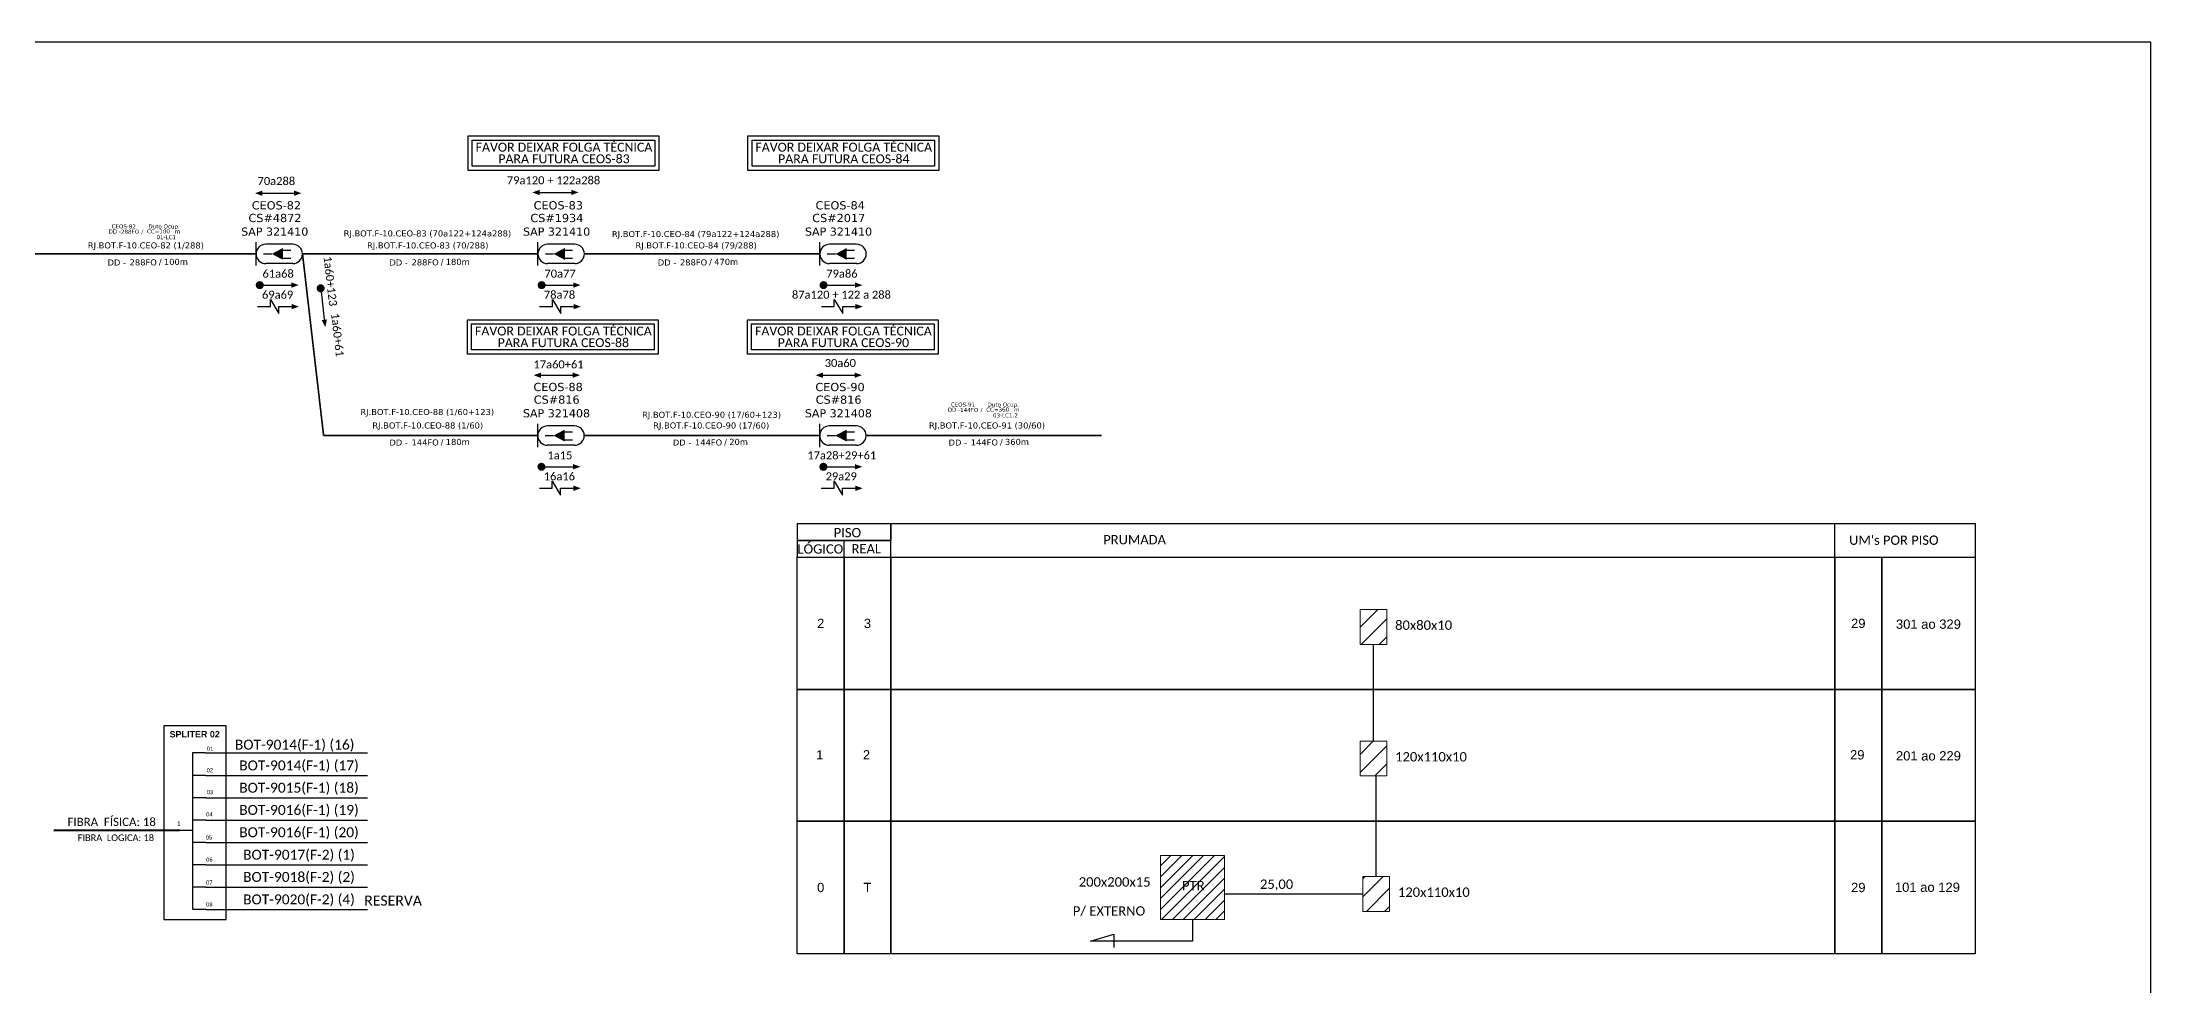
# Model space of a CAD drawing. Extents: x -89 to 749, y 705 to 1299.
# Drawn here: x 227 to 749, y 1066 to 1299 of the extents above; entities that cross this region are included whole.
import ezdxf
from ezdxf.enums import TextEntityAlignment as Align

# ---------------------------------------------------------------- set-up
doc = ezdxf.new("R2010")
doc.units = 0
for name, color, linetype in [('20.4-CEOS', 1, 'Continuous'), ('20.5-CABO AÉREO', 1, 'Continuous'), ('label_cabos', 7, 'Continuous'), ('SETA', 7, 'Continuous')]:
    doc.layers.add(name, color=color, linetype=linetype)
doc.layers.add('40.1-ETIQUETAS', color=1, linetype='Continuous', lineweight=20)
doc.styles.add('ARIAL', font='arial.ttf')
doc.styles.add('siredit', font='verdana.ttf')
doc.styles.get("Standard").update_dxf_attribs({"font": 'arial.ttf'})
doc.styles.add('WMF-Calibri0', font='calibri.ttf')

# ---------------------------------------------------------------- blocks, each defined once
blk = doc.blocks.new('Inst CB DT OCUP CFOA-SM-DD-S-288-TS')
at = {"layer": 'label_cabos', "color": 0, "style": 'siredit'}
for tag, flags, p in [('ID_ATIVIDADE', 3, (1.31, 2.67)), ('FATOR', 1, (11.56, 2.55))]:
    blk.add_attdef(tag, text='', height=1, rotation=359.69, dxfattribs=dict(at, flags=flags)).set_placement(p, align=Align.MIDDLE_CENTER)
for tag, p in [('TIPO_CABO', (1.11, 0)), ('DESTINO_CABO', (3.13, 1.26)), ('CABO', (4.69, -0.05)), ('/', (7.71, -0.05)), ('LANCE', (10.41, 0.02)), ('TIPO_CABO', (13.11, 1.24)), ('UND', (16.46, 0)), ('FID', (13.65, -1.41))]:
    blk.add_attdef(tag, text='', height=1, rotation=359.69, dxfattribs=at).set_placement(p, align=Align.MIDDLE_CENTER)
blk.add_attdef('QTDE', (11.93, -0.45), '', height=1, rotation=359.69, dxfattribs=at)
blk = doc.blocks.new('Inst CB DT OCUP CFOA-SM-DD-S-144')
at = {"layer": 'label_cabos', "color": 0, "style": 'siredit'}
for tag, flags, p in [('ID_ATIVIDADE', 3, (1.31, 2.67)), ('FATOR', 1, (11.56, 2.55))]:
    blk.add_attdef(tag, text='', height=1, rotation=359.69, dxfattribs=dict(at, flags=flags)).set_placement(p, align=Align.MIDDLE_CENTER)
for tag, p in [('TIPO_CABO', (1.11, 0)), ('DESTINO_CABO', (3.13, 1.26)), ('CABO', (4.69, -0.05)), ('/', (7.71, -0.05)), ('LANCE', (10.41, 0.02)), ('TIPO_CABO', (13.11, 1.24)), ('UND', (16.46, 0)), ('FID', (13.65, -1.41))]:
    blk.add_attdef(tag, text='', height=1, rotation=359.69, dxfattribs=at).set_placement(p, align=Align.MIDDLE_CENTER)
blk.add_attdef('QTDE', (11.93, -0.45), '', height=1, rotation=359.69, dxfattribs=at)

msp = doc.modelspace()

# ---------------------------------------------------------------- hatches: boundary and pattern name
h = msp.add_hatch()
h.set_pattern_fill('ANSI31', color=1, style=0)
h.set_pattern_definition([(45, (-1.608, -15.967), (-2.245064, 2.245064), [])])
h.paths.add_polyline_path([(554.25, 1092.72), (560.88, 1092.72), (560.88, 1084.1), (554.25, 1084.1)])
h.paths.add_polyline_path([(553.55, 1126.2), (560.17, 1126.2), (560.17, 1117.58), (553.55, 1117.58)])
h.paths.add_polyline_path([(553.55, 1158.75), (560.17, 1158.75), (560.17, 1150.13), (553.55, 1150.13)])
h.paths.add_polyline_path([(561.63, 1120.54), (580.78, 1120.54), (580.78, 1124.1), (561.63, 1124.1)], flags=9)
h.paths.add_polyline_path([(561.63, 1153.1), (577.08, 1153.1), (577.08, 1156.66), (561.63, 1156.66)], flags=9)
h.paths.add_polyline_path([(562.34, 1087.06), (581.49, 1087.06), (581.49, 1090.63), (562.34, 1090.63)], flags=9)
h = msp.add_hatch()
h.set_pattern_fill('ANSI31', color=1, scale=0.6)
h.set_pattern_definition([(45, (-117.9674, 3730.316), (-1.3470384, 1.3470384), [])])
h.paths.add_polyline_path([(519.99, 1082.1), (519.99, 1097.91), (504.19, 1097.91), (504.19, 1082.1)])
h.paths.add_polyline_path([(508.92, 1088.74), (515.72, 1088.74), (515.72, 1092.21), (508.92, 1092.21)], flags=24)

# ---------------------------------------------------------------- linework, layer by layer
at = {"color": 7, "linetype": 'Continuous'}
for p, q in [((264.64, 1123.32), (264.64, 1084.56)), ((267.78, 1123.32), (264.64, 1123.32)), ((267.94, 1117.71), (264.8, 1117.71)), ((267.94, 1112.19), (264.8, 1112.19)), ((267.94, 1106.63), (264.8, 1106.63)), ((261.39, 1104.2), (264.63, 1104.2)), ((267.94, 1101.13), (264.8, 1101.13)), ((267.94, 1095.63), (264.8, 1095.63)), ((267.94, 1090.11), (264.8, 1090.11)), ((267.94, 1084.59), (264.8, 1084.59))]:
    msp.add_line(p, q, dxfattribs=at)
at = {"color": 10, "linetype": 'Continuous'}
for p, q in [((267.78, 1123.32), (307.9, 1123.31)), ((267.94, 1117.71), (307.9, 1117.7)), ((267.94, 1112.2), (307.9, 1112.19)), ((267.94, 1106.65), (307.9, 1106.63)), ((267.94, 1101.15), (307.9, 1101.13)), ((267.94, 1095.64), (307.9, 1095.63)), ((267.94, 1090.12), (307.9, 1090.1)), ((267.94, 1084.59), (307.9, 1084.58))]:
    msp.add_line(p, q, dxfattribs=at)
at = {"color": 1, "linetype": 'Continuous', "lineweight": 60}
msp.add_line((261.39, 1104.2), (230.34, 1104.1), dxfattribs=at)
for points in [[(-89.32, 705.02), (749.25, 705.02), (749.25, 1299.02), (-89.32, 1299.02), (-89.32, 705.02)], [(437.45, 1171.68), (705.82, 1171.68), (705.82, 1179.9), (437.45, 1179.9), (437.45, 1179.9), (437.45, 1175.79)], [(671.06, 1171.68), (671.06, 1179.9)], [(425.87, 1171.68), (425.87, 1175.79)]]:
    msp.add_lwpolyline(points)
at = {"color": 3, "ltscale": 9e-07}
for points in [[(332.82, 1275.85), (380.05, 1275.85), (380.05, 1267.34), (332.82, 1267.34)], [(333.87, 1274.81), (379, 1274.81), (379, 1268.39), (333.87, 1268.39)], [(402.05, 1275.85), (449.28, 1275.85), (449.28, 1267.34), (402.05, 1267.34)], [(403.1, 1274.81), (448.23, 1274.81), (448.23, 1268.39), (403.1, 1268.39)], [(332.66, 1230.4), (379.89, 1230.4), (379.89, 1221.89), (332.66, 1221.89)], [(333.71, 1229.35), (378.84, 1229.35), (378.84, 1222.94), (333.71, 1222.94)], [(401.95, 1230.4), (449.19, 1230.4), (449.19, 1221.89), (401.95, 1221.89)], [(403, 1229.35), (448.14, 1229.35), (448.14, 1222.94), (403, 1222.94)]]:
    msp.add_lwpolyline(points, close=True, dxfattribs=at)
at = {"color": 7, "const_width": 0.99}
msp.add_lwpolyline([(280.77, 1238.95, 1), (281.76, 1238.95, 1)], format="xyb", close=True, dxfattribs=at)
at = {"color": 0, "const_width": 0.99}
for points in [[(296.29, 1238.66, 1), (296.4, 1237.68, 1)], [(350.53, 1238.95, 1), (351.52, 1238.95, 1)], [(420.29, 1238.95, 1), (421.28, 1238.95, 1)], [(350.49, 1194.03, 1), (351.48, 1194.03, 1)], [(420.25, 1194.03, 1), (421.24, 1194.03, 1)]]:
    msp.add_lwpolyline(points, format="xyb", close=True, dxfattribs=at)
at = {"color": 7}
msp.add_lwpolyline([(283.92, 1233.64), (283.92, 1235.39), (286.01, 1231.9), (286.01, 1233.64)], dxfattribs=at)
at = {"color": 0}
for points in [[(353.68, 1233.64), (353.68, 1235.39), (355.77, 1231.9), (355.77, 1233.64)], [(353.64, 1188.73), (353.64, 1190.48), (355.73, 1186.98), (355.73, 1188.73)]]:
    msp.add_lwpolyline(points, dxfattribs=at)
at = {"color": 10}
msp.add_lwpolyline([(423.43, 1233.64), (423.43, 1235.39), (425.53, 1231.9), (425.53, 1233.64)], dxfattribs=at)
at = {"color": 3}
for points in [[(423.4, 1188.72), (423.4, 1190.47), (425.49, 1186.98), (425.49, 1188.72)], [(556.86, 1126.2), (556.86, 1150.13)], [(557.57, 1092.72), (557.57, 1117.58)], [(519.99, 1088.41), (554.25, 1088.41)]]:
    msp.add_lwpolyline(points, dxfattribs=at)
for points in [[(414.3, 1175.79), (437.45, 1175.79), (437.45, 1179.9), (414.3, 1179.9)], [(414.3, 1171.68), (437.45, 1171.68), (437.45, 1175.79), (414.3, 1175.79)]]:
    msp.add_lwpolyline(points, close=True)
at = {"color": 7}
for points in [[(414.3, 1171.68), (425.87, 1171.68), (425.87, 1138.93), (414.3, 1138.93)], [(425.87, 1171.68), (437.45, 1171.68), (437.45, 1138.93), (425.87, 1138.93)], [(437.45, 1171.68), (671.06, 1171.68), (671.06, 1138.93), (437.45, 1138.93)], [(671.06, 1171.68), (682.64, 1171.68), (682.64, 1138.93), (671.06, 1138.93)], [(682.64, 1171.68), (705.78, 1171.68), (705.78, 1138.93), (682.64, 1138.93)], [(414.3, 1138.93), (425.87, 1138.93), (425.87, 1106.38), (414.3, 1106.38)], [(425.87, 1138.93), (437.45, 1138.93), (437.45, 1106.38), (425.87, 1106.38)], [(437.45, 1138.93), (671.06, 1138.93), (671.06, 1106.38), (437.45, 1106.38)], [(671.06, 1138.93), (682.64, 1138.93), (682.64, 1106.38), (671.06, 1106.38)], [(682.64, 1138.93), (705.78, 1138.93), (705.78, 1106.38), (682.64, 1106.38)], [(257.53, 1082.08), (272.95, 1082.08), (272.95, 1129.97), (257.53, 1129.97)], [(414.3, 1106.38), (425.87, 1106.38), (425.87, 1073.63), (414.3, 1073.63)], [(425.87, 1106.38), (437.45, 1106.38), (437.45, 1073.63), (425.87, 1073.63)], [(437.45, 1106.38), (671.06, 1106.38), (671.06, 1073.63), (437.45, 1073.63)], [(671.06, 1106.38), (682.64, 1106.38), (682.64, 1073.63), (671.06, 1073.63)], [(682.64, 1106.38), (705.78, 1106.38), (705.78, 1073.63), (682.64, 1073.63)]]:
    msp.add_lwpolyline(points, close=True, dxfattribs=at)
at = {"color": 1, "lineweight": 0}
for points in [[(553.55, 1158.75), (560.17, 1158.75), (560.17, 1150.13), (553.55, 1150.13)], [(553.55, 1126.2), (560.17, 1126.2), (560.17, 1117.58), (553.55, 1117.58)], [(504.19, 1097.91), (519.99, 1097.91), (519.99, 1082.1), (504.19, 1082.1)], [(554.25, 1092.72), (560.88, 1092.72), (560.88, 1084.1), (554.25, 1084.1)]]:
    msp.add_lwpolyline(points, close=True, dxfattribs=at)
at = {"color": 1}
msp.add_lwpolyline([(512.09, 1082.1), (512.09, 1076.76), (486.85, 1076.76), (492.61, 1078.47), (492.61, 1075.16)], dxfattribs=at)
at = {"color": 7}
for p in [(414.3, 1138.93), (414.3, 1106.38)]:
    msp.add_point(p, dxfattribs=at)
at = {"layer": '20.4-CEOS', "color": 5}
for p, q in [((289.45, 1249.06), (282.74, 1249.06)), ((428.97, 1249.06), (422.26, 1249.06)), ((289.45, 1244.28), (282.74, 1244.28)), ((428.93, 1204.14), (422.22, 1204.14)), ((428.93, 1199.35), (422.22, 1199.35))]:
    msp.add_line(p, q, dxfattribs=at)
at = {"layer": '20.4-CEOS', "color": 252}
for p, q in [((359.21, 1249.06), (352.5, 1249.06)), ((359.21, 1244.28), (352.5, 1244.28)), ((428.97, 1244.28), (422.26, 1244.28)), ((359.17, 1204.14), (352.46, 1204.14)), ((359.17, 1199.36), (352.46, 1199.36))]:
    msp.add_line(p, q, dxfattribs=at)
at = {"layer": '20.4-CEOS', "color": 5}
for points in [[(280.35, 1243.78), (280.35, 1249.55)], [(286.89, 1247.62), (288.93, 1247.62)], [(286.89, 1247.62), (288.93, 1247.62)], [(419.86, 1243.78), (419.86, 1249.55)], [(426.41, 1247.62), (428.45, 1247.62)], [(426.41, 1247.62), (428.45, 1247.62)], [(282.2, 1246.67), (284.24, 1246.67)], [(282.2, 1246.67), (284.24, 1246.67)], [(286.89, 1245.63), (288.93, 1245.63)], [(286.89, 1245.63), (288.93, 1245.63)], [(421.72, 1246.67), (423.76, 1246.67)], [(421.72, 1246.67), (423.76, 1246.67)], [(426.41, 1245.63), (428.45, 1245.63)], [(426.41, 1245.63), (428.45, 1245.63)], [(421.68, 1201.75), (423.72, 1201.75)], [(421.68, 1201.75), (423.72, 1201.75)], [(426.37, 1202.7), (428.41, 1202.7)], [(426.37, 1202.7), (428.41, 1202.7)], [(426.37, 1200.71), (428.41, 1200.71)], [(426.37, 1200.71), (428.41, 1200.71)]]:
    msp.add_lwpolyline(points, dxfattribs=at)
for points in [[(284.24, 1246.67, 0, 2.95, 0), (287.01, 1246.67, 2.95, 2.95, 0)], [(284.24, 1246.67, 0, 2.95, 0), (287.01, 1246.67, 2.95, 2.95, 0)], [(423.76, 1246.67, 0, 2.95, 0), (426.53, 1246.67, 2.95, 2.95, 0)], [(423.76, 1246.67, 0, 2.95, 0), (426.53, 1246.67, 2.95, 2.95, 0)], [(423.72, 1201.75, 0, 2.95, 0), (426.49, 1201.75, 2.95, 2.95, 0)], [(423.72, 1201.75, 0, 2.95, 0), (426.49, 1201.75, 2.95, 2.95, 0)]]:
    msp.add_lwpolyline(points, format="xyseb", dxfattribs=at)
at = {"layer": '20.4-CEOS', "color": 252}
for points in [[(350.1, 1243.78), (350.1, 1249.55)], [(356.65, 1247.62), (358.69, 1247.62)], [(356.65, 1247.62), (358.69, 1247.62)], [(351.96, 1246.67), (354, 1246.67)], [(351.96, 1246.67), (354, 1246.67)], [(356.65, 1245.63), (358.69, 1245.63)], [(356.65, 1245.63), (358.69, 1245.63)], [(350.07, 1198.86), (350.07, 1204.64)], [(351.92, 1201.75), (353.96, 1201.75)], [(351.92, 1201.75), (353.96, 1201.75)], [(356.61, 1202.7), (358.65, 1202.7)], [(356.61, 1202.7), (358.65, 1202.7)], [(356.61, 1200.71), (358.65, 1200.71)], [(356.61, 1200.71), (358.65, 1200.71)], [(419.83, 1198.86), (419.83, 1204.63)]]:
    msp.add_lwpolyline(points, dxfattribs=at)
for points in [[(354, 1246.67, 0, 2.95, 0), (356.77, 1246.67, 2.95, 2.95, 0)], [(354, 1246.67, 0, 2.95, 0), (356.77, 1246.67, 2.95, 2.95, 0)], [(353.96, 1201.75, 0, 2.95, 0), (356.73, 1201.75, 2.95, 2.95, 0)], [(353.96, 1201.75, 0, 2.95, 0), (356.73, 1201.75, 2.95, 2.95, 0)]]:
    msp.add_lwpolyline(points, format="xyseb", dxfattribs=at)
at = {"layer": '20.4-CEOS', "color": 5}
for centre, start, end in [((282.74, 1246.67), 90, 270), ((289.45, 1246.67), 270, 90), ((422.26, 1246.67), 90, 270), ((428.97, 1246.67), 270, 90), ((422.22, 1201.75), 90, 270), ((428.93, 1201.75), 270, 90)]:
    msp.add_arc(centre, 2.39, start, end, dxfattribs=at)
at = {"layer": '20.4-CEOS', "color": 252}
for centre, start, end in [((352.5, 1246.67), 90, 270), ((359.21, 1246.67), 270, 90), ((352.46, 1201.75), 90, 270), ((359.17, 1201.75), 270, 90)]:
    msp.add_arc(centre, 2.39, start, end, dxfattribs=at)
at = {"layer": '20.5-CABO AÉREO', "color": 7, "ltscale": 50, "const_width": 0.4}
for points in [[(222.09, 1246.67), (280.35, 1246.67)], [(431.33, 1201.75), (489.59, 1201.75)]]:
    msp.add_lwpolyline(points, dxfattribs=at)
at = {"layer": '20.5-CABO AÉREO', "color": 5, "ltscale": 50, "const_width": 0.4}
for points in [[(291.85, 1246.67), (350.1, 1246.67)], [(291.85, 1246.67), (297.07, 1201.75)], [(361.6, 1246.67), (419.86, 1246.67)], [(297.07, 1201.75), (350.07, 1201.75)], [(361.57, 1201.75), (419.83, 1201.75)]]:
    msp.add_lwpolyline(points, dxfattribs=at)
at = {"layer": 'SETA', "color": 7}
for points in [[(281.92, 1261.68), (290.43, 1261.68)], [(281.26, 1238.95), (289.77, 1238.95)], [(280.75, 1233.64), (283.92, 1233.64)], [(286.01, 1233.64), (289.17, 1233.64)]]:
    msp.add_lwpolyline(points, dxfattribs=at)
at = {"layer": 'SETA', "color": 0}
for points in [[(350.52, 1261.87), (359.03, 1261.87)], [(296.35, 1238.17), (297.32, 1229.72)], [(351.02, 1238.95), (359.53, 1238.95)], [(420.78, 1238.95), (429.29, 1238.95)], [(350.51, 1233.64), (353.68, 1233.64)], [(355.77, 1233.64), (358.93, 1233.64)], [(350.88, 1216.67), (359.39, 1216.67)], [(420.64, 1216.67), (429.15, 1216.67)], [(350.98, 1194.03), (359.49, 1194.03)], [(420.74, 1194.03), (429.25, 1194.03)], [(350.48, 1188.73), (353.64, 1188.73)], [(355.73, 1188.73), (358.89, 1188.73)]]:
    msp.add_lwpolyline(points, dxfattribs=at)
at = {"layer": 'SETA', "color": 10}
for points in [[(420.27, 1233.64), (423.43, 1233.64)], [(425.53, 1233.64), (428.69, 1233.64)]]:
    msp.add_lwpolyline(points, dxfattribs=at)
at = {"layer": 'SETA', "color": 3}
for points in [[(420.24, 1188.72), (423.4, 1188.72)], [(425.49, 1188.72), (428.65, 1188.72)]]:
    msp.add_lwpolyline(points, dxfattribs=at)
at = {"layer": 'SETA', "color": 0}
for points in [[(281.92, 1262.34), (280.11, 1261.68), (281.92, 1261.02)], [(289.75, 1262.35), (291.57, 1261.69), (289.75, 1261.03)], [(350.52, 1262.53), (348.7, 1261.87), (350.52, 1261.21)], [(358.35, 1262.54), (360.16, 1261.88), (358.35, 1261.22)], [(358.85, 1239.62), (360.66, 1238.96), (358.85, 1238.3)], [(428.61, 1239.62), (430.42, 1238.96), (428.61, 1238.3)], [(358.93, 1234.3), (360.74, 1233.64), (358.93, 1232.98)], [(297.91, 1230.47), (297.47, 1228.59), (296.6, 1230.32)], [(350.88, 1217.33), (349.06, 1216.67), (350.88, 1216.01)], [(358.7, 1217.35), (360.52, 1216.69), (358.7, 1216.03)], [(420.64, 1217.33), (418.82, 1216.67), (420.64, 1216.01)], [(428.46, 1217.34), (430.28, 1216.68), (428.46, 1216.02)], [(358.81, 1194.7), (360.63, 1194.04), (358.81, 1193.38)], [(428.57, 1194.7), (430.39, 1194.04), (428.57, 1193.38)], [(358.89, 1189.39), (360.71, 1188.73), (358.89, 1188.07)]]:
    msp.add_solid(points, dxfattribs=at)
at = {"layer": 'SETA', "color": 7}
for points in [[(289.09, 1239.62), (290.9, 1238.96), (289.09, 1238.3)], [(289.17, 1234.3), (290.98, 1233.64), (289.17, 1232.98)]]:
    msp.add_solid(points, dxfattribs=at)
at = {"layer": 'SETA', "color": 10}
msp.add_solid([(428.69, 1234.3), (430.5, 1233.64), (428.69, 1232.98)], dxfattribs=at)
at = {"layer": 'SETA', "color": 3}
msp.add_solid([(428.65, 1189.38), (430.47, 1188.72), (428.65, 1188.06)], dxfattribs=at)

# ---------------------------------------------------------------- block references
at = {"color": 6, "lineweight": 0}
ref = msp.add_blockref('Inst CB DT OCUP CFOA-SM-DD-S-144', (452.16, 1208.16), dxfattribs=at)
ref.add_attrib('DESTINO_CABO', 'CEOS-91', dxfattribs={"layer": 'label_cabos', "color": 0, "height": 1, "rotation": 359.69, "style": 'siredit'}).set_placement((455.29, 1209.42), align=Align.MIDDLE_CENTER)
ref.add_attrib('TIPO_CABO', 'Duto Ocup.', dxfattribs={"layer": 'label_cabos', "color": 0, "height": 1, "rotation": 359.69, "style": 'siredit'}).set_placement((465.27, 1209.4), align=Align.MIDDLE_CENTER)
ref.add_attrib('/', '/', dxfattribs={"layer": 'label_cabos', "color": 0, "height": 1, "rotation": 359.69, "style": 'siredit'}).set_placement((459.87, 1208.1), align=Align.MIDDLE_CENTER)
ref.add_attrib('FID', '03-LC1.2', dxfattribs={"layer": 'label_cabos', "color": 0, "height": 1, "rotation": 359.69, "style": 'siredit'}).set_placement((465.8, 1206.74), align=Align.MIDDLE_CENTER)
ref.add_attrib('LANCE', 'CC=', dxfattribs={"layer": 'label_cabos', "color": 0, "height": 1, "rotation": 359.69, "style": 'siredit'}).set_placement((462.57, 1208.18), align=Align.MIDDLE_CENTER)
ref.add_attrib('UND', 'm', dxfattribs={"layer": 'label_cabos', "color": 0, "height": 1, "rotation": 359.69, "style": 'siredit'}).set_placement((468.62, 1208.16), align=Align.MIDDLE_CENTER)
ref.add_attrib('CABO', '144FO', dxfattribs={"layer": 'label_cabos', "color": 0, "height": 1, "rotation": 359.69, "style": 'siredit'}).set_placement((456.84, 1208.1), align=Align.MIDDLE_CENTER)
ref.add_attrib('TIPO_CABO', 'DD - ', dxfattribs={"layer": 'label_cabos', "color": 0, "height": 1, "rotation": 359.69, "style": 'siredit'}).set_placement((453.27, 1208.15), align=Align.MIDDLE_CENTER)
ref.add_attrib('QTDE', '360', (464.09, 1207.7), dxfattribs={"layer": 'label_cabos', "color": 0, "height": 1, "rotation": 359.69, "style": 'siredit'})
at = {"layer": 'label_cabos', "color": 7, "lineweight": 0}
ref = msp.add_blockref('Inst CB DT OCUP CFOA-SM-DD-S-288-TS', (244.49, 1252.22), dxfattribs=at)
ref.add_attrib('DESTINO_CABO', 'CEOS-82', dxfattribs={"color": 0, "height": 1, "rotation": 359.69, "style": 'siredit'}).set_placement((247.62, 1253.48), align=Align.MIDDLE_CENTER)
ref.add_attrib('TIPO_CABO', 'Duto Ocup.', dxfattribs={"color": 0, "height": 1, "rotation": 359.69, "style": 'siredit'}).set_placement((257.59, 1253.46), align=Align.MIDDLE_CENTER)
ref.add_attrib('/', '/', dxfattribs={"color": 0, "height": 1, "rotation": 359.69, "style": 'siredit'}).set_placement((252.2, 1252.17), align=Align.MIDDLE_CENTER)
ref.add_attrib('FID', '01-LC1', dxfattribs={"color": 0, "height": 1, "rotation": 359.69, "style": 'siredit'}).set_placement((258.13, 1250.8), align=Align.MIDDLE_CENTER)
ref.add_attrib('LANCE', 'CC=', dxfattribs={"color": 0, "height": 1, "rotation": 359.69, "style": 'siredit'}).set_placement((254.89, 1252.24), align=Align.MIDDLE_CENTER)
ref.add_attrib('UND', 'm', dxfattribs={"color": 0, "height": 1, "rotation": 359.69, "style": 'siredit'}).set_placement((260.95, 1252.22), align=Align.MIDDLE_CENTER)
ref.add_attrib('CABO', '288FO', dxfattribs={"color": 0, "height": 1, "rotation": 359.69, "style": 'siredit'}).set_placement((249.17, 1252.17), align=Align.MIDDLE_CENTER)
ref.add_attrib('TIPO_CABO', 'DD - ', dxfattribs={"color": 0, "height": 1, "rotation": 359.69, "style": 'siredit'}).set_placement((245.6, 1252.21), align=Align.MIDDLE_CENTER)
ref.add_attrib('QTDE', '100', (256.41, 1251.76), dxfattribs={"color": 0, "height": 1, "rotation": 359.69, "style": 'siredit'})

# ---------------------------------------------------------------- texts
at = {"style": 'WMF-Calibri0'}
for s, height, p in [('  LÓGICO', 2.3, (412.72, 1172.57)), ('     PISO', 2.3, (419.26, 1176.6)), ('    REAL', 2.3, (424.48, 1172.62)), ('PRUMADA', 2.3, (490.01, 1174.86)), ("UM's POR PISO", 2.3, (674.59, 1174.74)), ('200x200x15', 2.317, (483.94, 1090.22)), ('PTR', 2.317, (509.5, 1089.33)), ('25,00', 2.317, (528.79, 1089.66)), ('P/ EXTERNO', 2.317, (482.47, 1083.05))]:
    msp.add_text(s, height=height, dxfattribs=at).set_placement(p)
at = {"color": 7, "style": 'ARIAL'}
for s, p in [('2', (420.09, 1155.31)), ('3', (431.66, 1155.31)), ('29', (676.85, 1155.31)), ('301 ao 329', (694.21, 1155.12)), ('1', (419.84, 1122.81)), ('2', (431.41, 1122.81)), ('29', (676.6, 1122.81)), ('201 ao 229', (694.21, 1122.56)), ('0', (420.09, 1090.01)), ('T', (431.66, 1090.01)), ('29', (676.85, 1090.01)), ('101 ao 129', (693.96, 1090.07))]:
    msp.add_text(s, height=2.3, dxfattribs=at).set_placement(p, align=Align.MIDDLE_CENTER)
at = {"color": 1, "style": 'WMF-Calibri0'}
for s, p in [('80x80x10', (562.23, 1153.72)), ('120x110x10', (562.23, 1121.17)), ('120x110x10', (562.93, 1087.69))]:
    msp.add_text(s, height=2.317, dxfattribs=at).set_placement(p)
at = {"color": 0, "attachment_point": 5}
for s, insert, char_height, width in [('{\\fCalibri|b0|i0|c0|p34;FAVOR DEIXAR FOLGA TÉCNICA}', (356.56, 1273.05), 2.2, 46.8706), ('{\\fCalibri|b0|i0|c0|p34;FAVOR DEIXAR FOLGA TÉCNICA}', (425.79, 1273.05), 2.2, 46.8706), ('{\\fCalibri|b0|i0|c0|p34;PARA FUTURA CEOS-83}', (356.56, 1270.17), 2.2, 46.8706), ('{\\fCalibri|b0|i0|c0|p34;PARA FUTURA CEOS-84}', (425.79, 1270.17), 2.2, 46.8706), ('{\\fCalibri|b0|i0|c0|p34;\\C7;70a288}', (285.38, 1264.68), 1.98, 25.1052), ('\\C7;\\fCalibri|b0|i0|c0|p34;79a120 + 122a288', (353.97, 1264.87), 1.98, 25.1052), ('{\\fCalibri|b0|i0|c0|p34;\\C7;70a77}', (355.58, 1241.78), 1.98, 25.1052), ('\\C7;\\fCalibri|b0|i0|c0|p34;79a86', (425.34, 1241.78), 1.98, 25.1052), ('{\\fCalibri|b0|i0|c0|p34;\\C7;78a78}', (355.45, 1236.58), 1.98, 25.1052), ('{\\fCalibri|b0|i0|c0|p34;FAVOR DEIXAR FOLGA TÉCNICA}', (356.4, 1227.59), 2.2, 46.8706), ('{\\fCalibri|b0|i0|c0|p34;FAVOR DEIXAR FOLGA TÉCNICA}', (425.7, 1227.59), 2.2, 46.8706), ('{\\fCalibri|b0|i0|c0|p34;PARA FUTURA CEOS-88}', (356.4, 1224.72), 2.2, 46.8706), ('{\\fCalibri|b0|i0|c0|p34;PARA FUTURA CEOS-90}', (425.7, 1224.72), 2.2, 46.8706), ('\\fCalibri|b0|i0|c0|p34;17a60\\C1;+61', (355.21, 1219.34), 1.98, 25.1052), ('{\\fCalibri|b0|i0|c0|p34;30a60}', (424.94, 1219.69), 1.98, 25.1052), ('{\\fCalibri|b0|i0|c0|p34;\\C7;1a15}', (355.54, 1196.86), 1.98, 25.1052), ('\\C7;\\fCalibri|b0|i0|c0|p34;17a28\\C1;+29+61', (425.3, 1196.85), 1.98, 25.1052), ('{\\fCalibri|b0|i0|c0|p34;\\C7;16a16}', (355.41, 1191.67), 1.98, 25.1052)]:
    msp.add_mtext(s, dxfattribs=dict(at, insert=insert, char_height=char_height, width=width))
at = {"color": 7, "char_height": 1.98, "width": 25.1052, "attachment_point": 5}
for s, insert in [('{\\fCalibri|b0|i0|c0|p34;\\C7;61a68}', (285.82, 1241.78)), ('{\\fCalibri|b0|i0|c0|p34;\\C7;69a69}', (285.69, 1236.58))]:
    msp.add_mtext(s, dxfattribs=dict(at, insert=insert))
at = {"color": 0, "char_height": 1.98, "width": 25.1052, "attachment_point": 5, "rotation": 276.5938}
for s, insert in [('{\\fCalibri|b0|i0|c0|p34;\\C7;1a60\\C1;+123}', (298.73, 1239.92)), ('\\C7;\\fCalibri|b0|i0|c0|p34;1a60\\C1;+61', (300.5, 1226.65))]:
    msp.add_mtext(s, dxfattribs=dict(at, insert=insert))
at = {"color": 10, "insert": (425.21, 1236.58), "char_height": 1.98, "width": 25.1052, "attachment_point": 5}
msp.add_mtext('\\fCalibri|b0|i0|c0|p34;87a120 + 122 a 288', dxfattribs=at)
at = {"color": 3, "insert": (425.17, 1191.66), "char_height": 1.98, "width": 25.1052, "attachment_point": 5}
msp.add_mtext('\\fCalibri|b0|i0|c0|p34;29a29', dxfattribs=at)
at = {"attachment_point": 5}
for s, insert, char_height, width in [('{\\fArial|b1|i0|c0|p34;\\C10;SPLITER 02}', (265.17, 1127.89), 1.5846, 15.4236), ('\\C7;\\fArial|b0|i0|;\\H1.0273588255048;01 ', (268.98, 1124.34), 1.5846, 3.1777), ('\\C7;\\fCalibri|b0|i0|c0|p34;BOT-9014(F-1) (16)', (289.91, 1125.06), 2.4485, 59.5737), ('\\C7;\\fArial|b0|i0|;\\H1.0273588255048;02 ', (268.94, 1118.99), 1.5846, 3.3545), ('\\C7;\\fCalibri|b0|i0|c0|p34;BOT-9014(F-1) (17)', (290.98, 1119.93), 2.4485, 59.5737), ('\\C7;\\fArial|b0|i0|;\\H1.0273588255048;03 ', (268.94, 1113.59), 1.5846, 3.0847), ('\\C7;\\fCalibri|b0|i0|c0|p34;BOT-9015(F-1) (18)', (290.98, 1114.41), 2.4485, 59.5737), ('\\C7;\\fCalibri|b0|i0|c0|p34;FIBRA  FÍSICA: 18', (244.63, 1106.22), 2.0404, 30.8472), ('\\C7;\\fArial|b0|i0|;\\H1.0273588255048;1', (261.24, 1105.83), 1.5846, 1.5695), ('\\C7;\\fArial|b0|i0|;\\H1.0273588255048;04 ', (268.8, 1108.1), 1.5846, 3.3545), ('\\C7;\\fCalibri|b0|i0|c0|p34;BOT-9016(F-1) (19)', (290.98, 1108.92), 2.4485, 59.5737), ('\\C7;\\fCalibri|b0|i0|c0|p34;FIBRA  LOGICA: 18', (245.67, 1102.3), 1.6324, 30.8472), ('\\C7;\\fArial|b0|i0|;\\H1.0273588255048;05 ', (268.69, 1102.38), 1.5846, 4.1256), ('\\C7;\\fCalibri|b0|i0|c0|p34;BOT-9016(F-1) (20)', (290.98, 1103.4), 2.4485, 59.5737), ('\\C7;\\fArial|b0|i0|;\\H1.0273588255048;06 ', (268.8, 1096.9), 1.5846, 3.3545), ('\\C7;\\fCalibri|b0|i0|c0|p34;BOT-9017(F-2) (1)', (290.98, 1097.85), 2.4485, 59.5737), ('\\C7;\\fArial|b0|i0|;\\H1.0273588255048;07 ', (268.8, 1091.22), 1.5846, 3.3545), ('\\C7;\\fCalibri|b0|i0|c0|p34;BOT-9018(F-2) (2)', (290.98, 1092.35), 2.4485, 59.5737), ('\\C7;\\fArial|b0|i0|;\\H1.0273588255048;08 ', (268.8, 1085.82), 1.5846, 3.3545), ('\\C3;\\fCalibri|b0|i0|c0|p34;BOT-9020(F-2) (4)', (290.98, 1086.8), 2.4485, 59.5737)]:
    msp.add_mtext(s, dxfattribs=dict(at, insert=insert, char_height=char_height, width=width))
at = {"color": 3, "lineweight": 0, "style": 'WMF-Calibri0', "flags": 8}
msp.add_attdef('RESERVA', (307.11, 1085.52), 'XX', height=2.5, dxfattribs=at)
at = {"layer": '20.4-CEOS', "color": 5, "style": 'siredit'}
for s, height, p in [('CEOS-82', 2.028, (285.39, 1258.69)), ('CEOS-84', 2.028, (424.91, 1258.69)), ('SAP 321410', 2, (284.98, 1252.19)), ('CS#4872', 2.028, (285.03, 1255.56)), ('SAP 321410', 2, (424.5, 1252.19)), ('CS#2017', 2.028, (424.55, 1255.56)), ('CEOS-90', 2.028, (424.87, 1213.76)), ('CS#816', 2.028, (424.51, 1210.64)), ('SAP 321408', 2, (424.46, 1207.27))]:
    msp.add_text(s, height=height, dxfattribs=at).set_placement(p, align=Align.MIDDLE_CENTER)
at = {"layer": '20.4-CEOS', "color": 0, "style": 'siredit'}
for s, height, p in [('CEOS-83', 2.028, (355.15, 1258.69)), ('SAP 321410', 2, (354.74, 1252.19)), ('CS#1934', 2.028, (354.79, 1255.56)), ('CEOS-88', 2.028, (355.11, 1213.77)), ('CS#816', 2.028, (354.75, 1210.65)), ('SAP 321408', 2, (354.7, 1207.27))]:
    msp.add_text(s, height=height, dxfattribs=at).set_placement(p, align=Align.MIDDLE_CENTER)
at = {"layer": '40.1-ETIQUETAS', "color": 1, "style": 'siredit'}
for s, p in [('RJ.BOT.F-10.CEO-83 (70a122+124a288)', (322.76, 1251.74)), ('RJ.BOT.F-10.CEO-84 (79a122+124a288)', (389.14, 1251.59)), ('RJ.BOT.F-10.CEO-88 (1/60+123)', (322.71, 1207.58)), ('RJ.BOT.F-10.CEO-90 (17/60+123)', (393.07, 1206.89))]:
    msp.add_text(s, height=1.5, dxfattribs=at).set_placement(p, align=Align.MIDDLE_CENTER)
at = {"layer": '40.1-ETIQUETAS', "color": 7, "style": 'siredit'}
msp.add_text('RJ.BOT.F-10.CEO-82 (1/288)', height=1.5, dxfattribs=at).set_placement((253.08, 1248.77), align=Align.MIDDLE_CENTER)
at = {"layer": '40.1-ETIQUETAS', "color": 3, "style": 'siredit'}
for s, p in [('RJ.BOT.F-10.CEO-83 (70/288)', (322.84, 1248.77)), ('RJ.BOT.F-10.CEO-84 (79/288)', (389.27, 1248.77))]:
    msp.add_text(s, height=1.5, dxfattribs=at).set_placement(p, align=Align.MIDDLE_CENTER)
at = {"layer": '40.1-ETIQUETAS', "color": 0, "style": 'siredit'}
for s, p in [('DD - ', (248.82, 1244.55)), ('288FO', (255.8, 1244.58)), ('/', (256.98, 1244.71)), ('DD - ', (318.58, 1244.55)), ('288FO', (325.56, 1244.58)), ('/', (326.74, 1244.71)), ('DD - ', (385, 1244.55)), ('288FO', (391.99, 1244.58)), ('/', (393.17, 1244.71)), ('DD - ', (318.58, 1200.03)), ('144FO', (325.56, 1200.05)), ('/', (326.74, 1200.19)), ('DD - ', (388.72, 1200.03)), ('144FO', (395.7, 1200.05)), ('/', (396.89, 1200.19)), ('DD - ', (456.96, 1200.03)), ('144FO', (463.95, 1200.05)), ('/', (465.13, 1200.19))]:
    msp.add_text(s, height=1.5, dxfattribs=at).set_placement(p, align=Align.MIDDLE_RIGHT)
at = {"layer": '40.1-ETIQUETAS', "color": 7, "style": 'siredit'}
msp.add_text('100m', height=1.5, dxfattribs=at).set_placement((257.55, 1244.71), align=Align.MIDDLE_LEFT)
at = {"layer": '40.1-ETIQUETAS', "color": 0, "style": 'siredit'}
for s, p in [('180m', (327.3, 1244.71)), ('470m', (393.73, 1244.71)), ('180m', (327.3, 1200.19)), ('20m', (397.45, 1200.19)), ('360m', (465.69, 1200.19))]:
    msp.add_text(s, height=1.5, dxfattribs=at).set_placement(p, align=Align.MIDDLE_LEFT)
at = {"layer": '40.1-ETIQUETAS', "color": 5, "style": 'siredit'}
for s, p in [('RJ.BOT.F-10.CEO-88 (1/60)', (322.84, 1204.25)), ('RJ.BOT.F-10.CEO-90 (17/60)', (392.99, 1204.25))]:
    msp.add_text(s, height=1.5, dxfattribs=at).set_placement(p, align=Align.MIDDLE_CENTER)
at = {"layer": '40.1-ETIQUETAS', "color": 0, "style": 'siredit'}
msp.add_text('RJ.BOT.F-10.CEO-91 (30/60)', height=1.5, dxfattribs=at).set_placement((461.23, 1204.25), align=Align.MIDDLE_CENTER)

doc.saveas('drawing.dxf')
